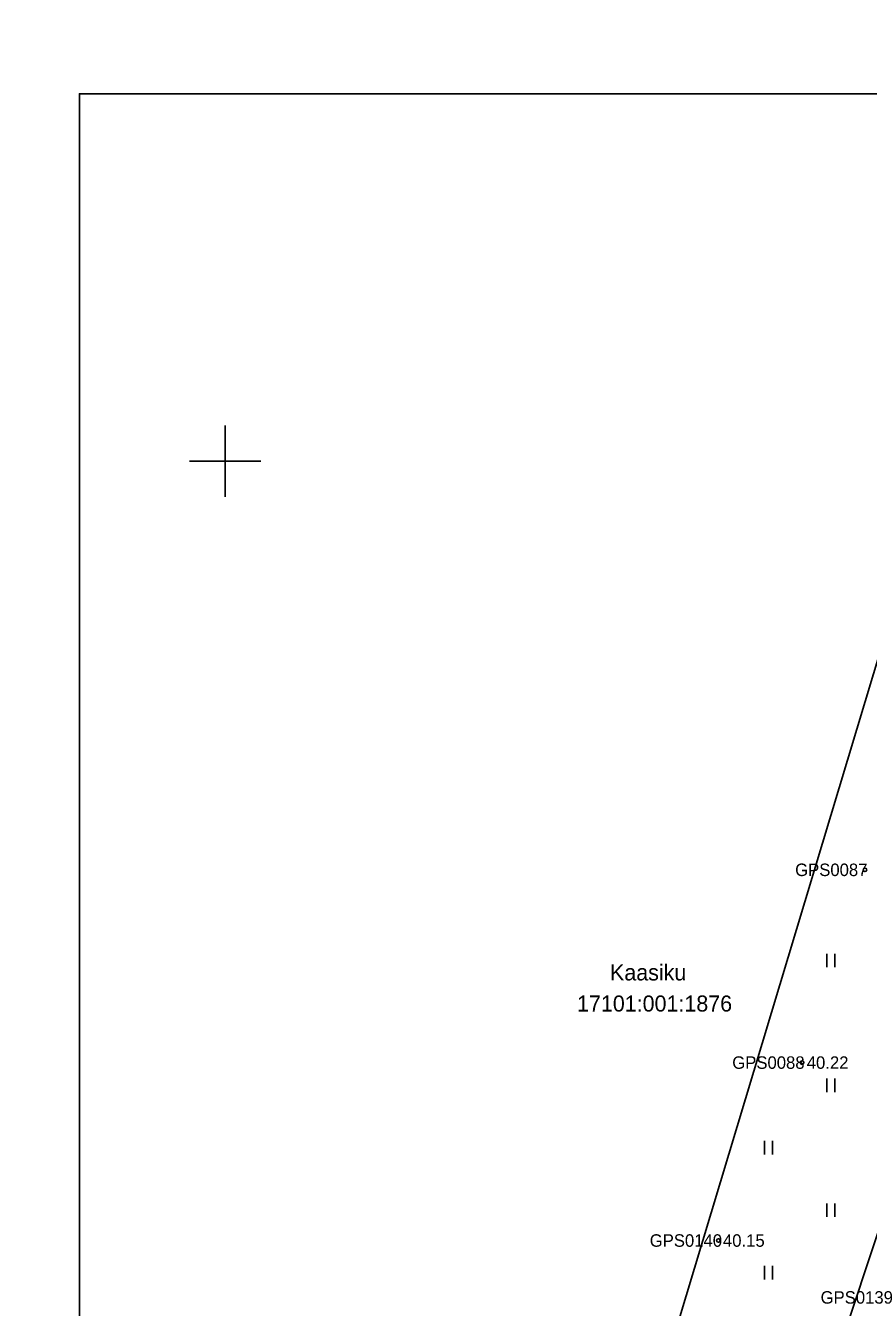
# Model space of a CAD drawing. Extents: x 627133 to 627587, y 6458748 to 6459130.
# Drawn here: x 627238.8 to 627286.1, y 6458902.6 to 6458974.4 of the extents above; entities that cross this region are included whole.
import ezdxf

# ---------------------------------------------------------------- set-up
doc = ezdxf.new("R2010")
doc.units = 0
for name, color, linetype in [('HALJASTUS', 7, 'Continuous'), ('KORGUS-EH2000', 7, 'Continuous'), ('MOOTKORG-EH2000', 7, 'Continuous'), ('MOOTMPUNKT', 7, 'Continuous'), ('MOOTNR', 7, 'Continuous'), ('MOOTPIIR', 7, 'Continuous'), ('PIIR', 7, 'Continuous'), ('VORK', 7, 'Continuous'), ('VORMISTUS', 7, 'Continuous')]:
    doc.layers.add(name, color=color, linetype=linetype)

msp = doc.modelspace()

# ---------------------------------------------------------------- linework, layer by layer
at = {"layer": 'HALJASTUS'}
for p, q in [((627283.772, 6458922.381), (627283.772, 6458921.619)), ((627284.228, 6458922.381), (627284.228, 6458921.619)), ((627283.772, 6458915.381), (627283.772, 6458914.619)), ((627284.228, 6458915.381), (627284.228, 6458914.619)), ((627280.272, 6458911.881), (627280.272, 6458911.119)), ((627280.728, 6458911.881), (627280.728, 6458911.119)), ((627283.772, 6458908.381), (627283.772, 6458907.619)), ((627284.228, 6458908.381), (627284.228, 6458907.619)), ((627280.272, 6458904.881), (627280.272, 6458904.119)), ((627280.728, 6458904.881), (627280.728, 6458904.119))]:
    msp.add_line(p, q, dxfattribs=at)
at = {"layer": 'KORGUS-EH2000'}
for centre in [(627285.911, 6458927.086), (627282.382, 6458916.277), (627277.681, 6458906.299)]:
    msp.add_circle(centre, 0.1, dxfattribs=at)
at = {"layer": 'MOOTMPUNKT'}
for centre in [(627285.911, 6458927.086), (627282.382, 6458916.277), (627277.681, 6458906.299)]:
    msp.add_circle(centre, 0.1, dxfattribs=at)
at = {"layer": 'MOOTPIIR'}
msp.add_lwpolyline([(627292.338, 6458957.827), (627291.645, 6458955.518), (627273.957, 6458896.808), (627265.433, 6458899.454), (627255.44, 6458862.858), (627327.264, 6458844.551), (627335.753, 6458871.235), (627345.738, 6458902.875), (627350.71, 6458918.498), (627355.861, 6458938.057), (627356.453, 6458940.884), (627357.918, 6458941.425), (627358.935, 6458948.594), (627330.729, 6458957.328), (627296.538, 6458963.701)], close=True, dxfattribs=at)
at = {"layer": 'PIIR'}
for points in [[(627183.5, 6459032.34), (627184.06, 6459034.59), (627208.3, 6459129.86), (627334.44, 6459107.9), (627331.74, 6459030.26), (627329.33, 6458946.77), (627301.44, 6458951.41), (627279.7, 6458885.82), (627206.39, 6458908.29), (627174.38, 6458824.88), (627161.4, 6458827.92), (627135.89, 6458835.31), (627133.37, 6458835.91), (627140.2, 6458862.56), (627170.9, 6458982.41)], [(627279.7, 6458885.82), (627301.44, 6458951.41), (627329.33, 6458946.77), (627339.19, 6458942.13), (627334.72, 6458919.75), (627323.8, 6458877.72), (627318.8, 6458877.13), (627302.69, 6458795.02), (627174.38, 6458824.88), (627206.39, 6458908.29)]]:
    msp.add_lwpolyline(points, close=True, dxfattribs=at)
at = {"layer": 'VORK'}
for p, q in [((627250, 6458952), (627250, 6458948)), ((627248, 6458950), (627252, 6458950))]:
    msp.add_line(p, q, dxfattribs=at)
at = {"layer": 'VORMISTUS'}
msp.add_lwpolyline([(627241.828, 6458827.109), (627241.828, 6458970.609), (627439.328, 6458970.609), (627439.328, 6458827.109)], close=True, dxfattribs=at)

# ---------------------------------------------------------------- texts
at = {"layer": 'KORGUS-EH2000'}
for s, p in [(' 40.22', (627282.382, 6458915.927)), (' 40.15', (627277.681, 6458905.949))]:
    msp.add_text(s, height=0.7, dxfattribs=at).set_placement(p)
at = {"layer": 'MOOTKORG-EH2000'}
for s, p in [(' 40.22', (627282.382, 6458915.927)), (' 40.15', (627277.681, 6458905.949))]:
    msp.add_text(s, height=0.7, dxfattribs=at).set_placement(p)
at = {"layer": 'MOOTNR'}
for s, p in [('GPS0087 ', (627281.991, 6458926.736)), ('GPS0088 ', (627278.462, 6458915.927)), ('GPS0140 ', (627273.831, 6458905.949)), ('GPS0139 ', (627283.42, 6458902.758))]:
    msp.add_text(s, height=0.7, dxfattribs=at).set_placement(p)
at = {"layer": 'PIIR'}
for s, p in [('Kaasiku', (627271.602, 6458920.882)), ('17101:001:1876', (627269.752, 6458919.139))]:
    msp.add_text(s, height=0.9, dxfattribs=at).set_placement(p)

doc.saveas('drawing.dxf')
